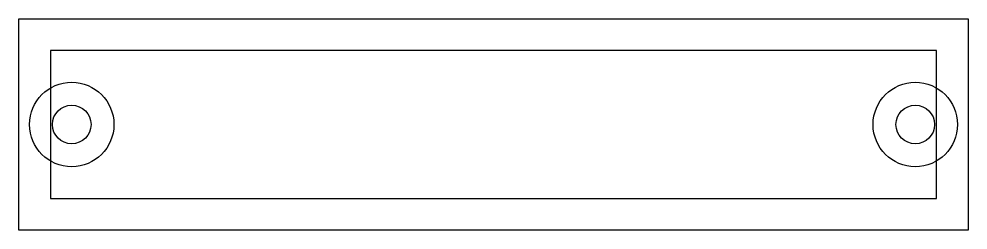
# Model space of a CAD drawing. Header units: millimetres. Extents: x -105 to -15, y 5 to 25.
import ezdxf

# ---------------------------------------------------------------- set-up
doc = ezdxf.new("R2010")
doc.units = ezdxf.units.MM
doc.layers.get('0').update_dxf_attribs({"linetype": 'CONTINUOUS'})

msp = doc.modelspace()

# ---------------------------------------------------------------- linework, layer by layer
for points in [[(-15, 5), (-100, 5), (-105, 5), (-105, 25), (-15, 25)], [(-102, 8), (-100, 8), (-18, 8), (-18, 22), (-102, 22)]]:
    msp.add_lwpolyline(points, close=True)
for centre, radius in [((-100, 15), 4), ((-20, 15), 4), ((-100, 15), 1.832), ((-20, 15), 1.832)]:
    msp.add_circle(centre, radius)

doc.saveas('drawing.dxf')
